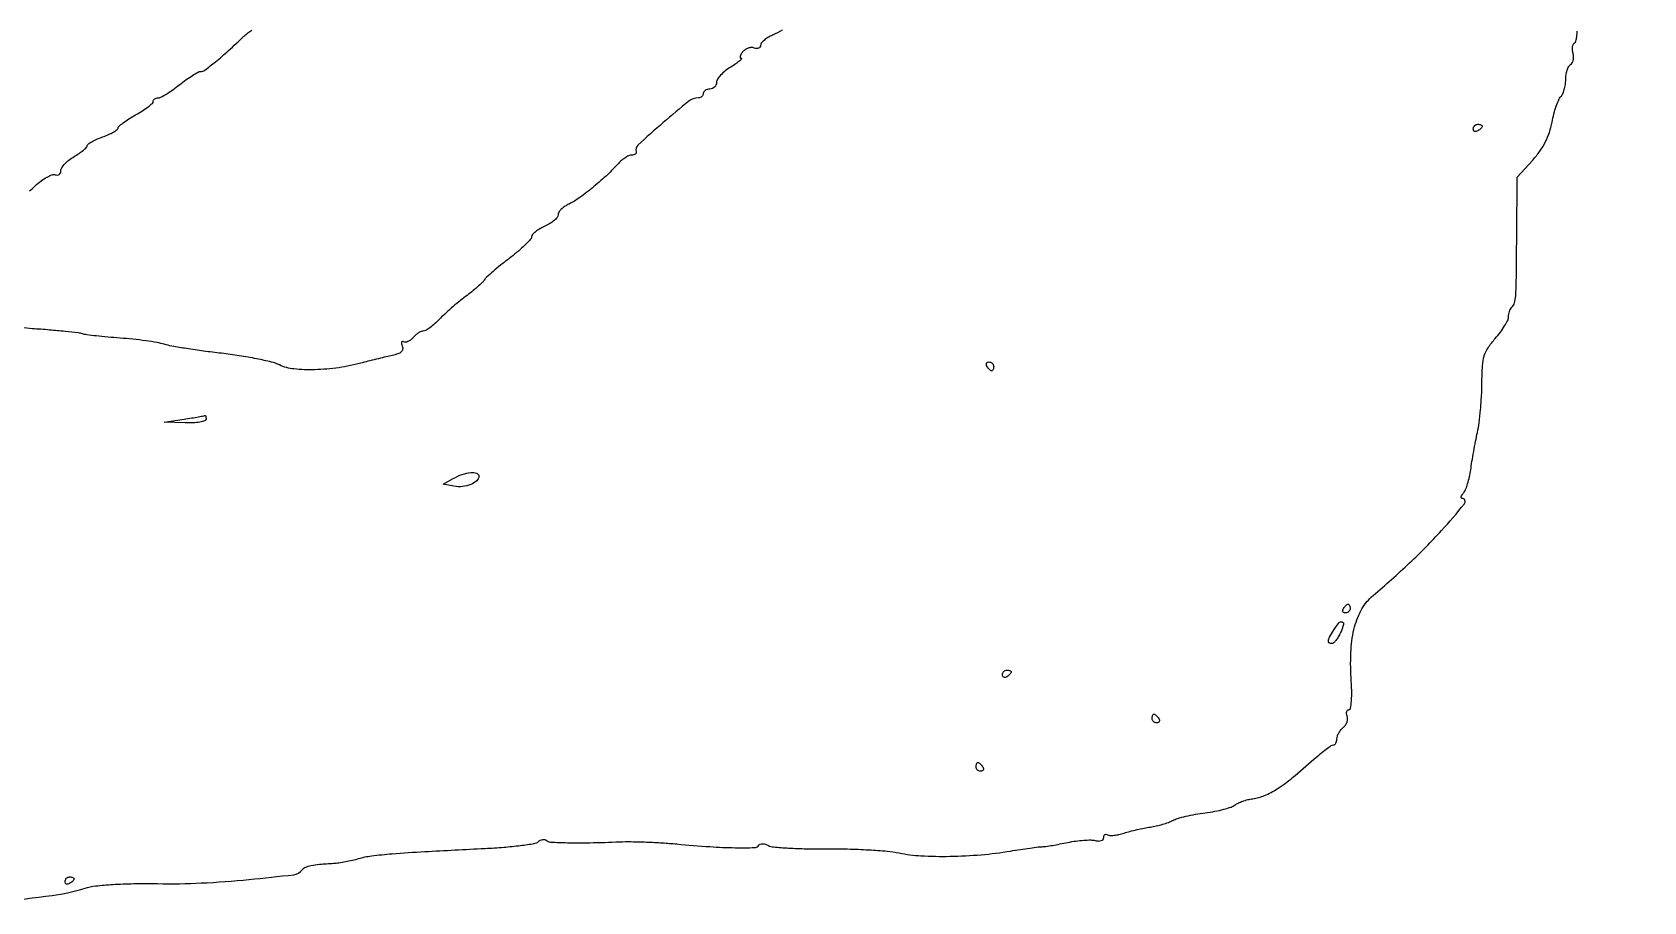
# Model space of a CAD drawing. Extents: x 489 to 2056, y 115 to 2226.
# Drawn here: x 1689.5 to 2055.7, y 123.4 to 320.9 of the extents above; entities that cross this region are included whole.
import ezdxf

# ---------------------------------------------------------------- set-up
doc = ezdxf.new("R2010")
doc.units = 0

msp = doc.modelspace()

# ---------------------------------------------------------------- linework, layer by layer
for points in [[(2042.163247, 334.389133, 0.000036), (2042.278093, 349.321617, 0.000082)], [(1859.950686, 321.386221, -0.02825), (1857.75, 320.259775, 0.031972), (1856.697319, 319.711032, 0.040446), (1855.807813, 319.068866, 0.045226), (1855.183763, 318.43076, 0.172653), (1855, 317.91445, -0.145598), (1854.885484, 317.529528, -0.152634), (1854.580852, 317.27834, -0.118528), (1854.118761, 317.208194, -0.070392), (1853.573113, 317.33357, 0.104173), (1852.938286, 317.435244, 0.06997), (1852.214179, 317.297112, 0.066075), (1851.514418, 316.95027, 0.071608), (1850.950668, 316.440559, 0.03452), (1850.552177, 315.886735, 0.083847), (1850.362586, 315.422066, 0.185159), (1850.40608, 315.12645, 0.269843), (1850.627555, 314.996262, -0.624298), (1850.703694, 314.838773, -0.052347), (1850.289032, 314.411538, -0.025802), (1849.438721, 313.772957, -0.011254), (1848.25, 313.01096, 0.031387), (1847.00608, 312.141037, 0.03723), (1845.954688, 311.166538, 0.040507), (1845.216375, 310.230671, 0.147805), (1845, 309.514698, -0.098046), (1844.885541, 308.936609, -0.097706), (1844.559375, 308.444943, -0.098175), (1844.072436, 308.11569, -0.100039), (1843.5, 308, 0.064853), (1842.926543, 307.925306, 0.082425), (1842.440625, 307.70625, 0.098894), (1842.115568, 307.381354, 0.148195), (1842, 307, -0.107355), (1841.917127, 306.618472, -0.099538), (1841.68225, 306.29375, -0.095786), (1841.331249, 306.076039, -0.0913), (1840.918297, 306, 0.170593), (1838.694153, 305.218405, 0.009262), (1832.895648, 300.389737, 0.007051), (1827.145835, 295.274963, 0.296081), (1826.75, 293.75, -0.18396), (1826.738002, 293.465193, -0.139225), (1826.538911, 293.220313, -0.096879), (1826.16719, 293.05505, -0.056357), (1825.680335, 293, 0.115314), (1825.038382, 292.849953, 0.034229), (1824.161734, 292.339063, 0.032348), (1823.22525, 291.611104, 0.02988), (1822.363773, 290.75, -0.025645), (1819.901095, 288.246357, -0.015296), (1816.736058, 285.516111, -0.014922), (1813.578444, 283.108954, -0.04517), (1811.25, 281.740836, 0.042267), (1810.389135, 281.241707, 0.047602), (1809.660938, 280.622041, 0.05352), (1809.159239, 279.980492, 0.14009), (1809, 279.423303, -0.170672), (1808.798522, 278.850248, -0.045948), (1808.11875, 278.146409, -0.040992), (1807.148343, 277.440324, -0.032603), (1806, 276.839706, 0.02731), (1804.851344, 276.254312, 0.036113), (1803.88125, 275.593301, 0.039227), (1803.191447, 274.95231, 0.188084), (1803, 274.461375, -0.188469), (1802.769615, 273.871884, -0.013626), (1801.525867, 272.595339, -0.017586), (1799.904176, 271.126468, -0.012325), (1797.981673, 269.583947, 0.006677), (1796.006459, 268.03548, 0.008419), (1794.222551, 266.547889, 0.006909), (1792.77034, 265.259417, 0.06469), (1792.231673, 264.62255, -0.058488), (1791.741494, 264.02827, -0.010316), (1790.67521, 263.047546, -0.01105), (1789.369263, 261.945561, -0.00974), (1787.960533, 260.853779, 0.011386), (1786.425743, 259.656191, 0.007814), (1784.738002, 258.231713, 0.007881), (1783.155108, 256.808302, 0.015834), (1781.960533, 255.626966, -0.020724), (1780.935813, 254.633231, -0.02495), (1779.891562, 253.790999, -0.024826), (1778.959126, 253.181182, -0.129268), (1778.372445, 253.017277, 0.097995), (1777.852568, 252.906095, 0.040367), (1777.213107, 252.567684, 0.037942), (1776.565275, 252.082031, 0.039756), (1776.009138, 251.51101, -0.050109), (1775.471578, 250.981411, -0.06401), (1774.879287, 250.618309, -0.077955), (1774.324836, 250.466938, -0.167669), (1773.898148, 250.562948, 0.153385), (1773.61926, 250.633916, 0.314649), (1773.450229, 250.501396, 0.130231), (1773.436794, 250.14049, 0.036169), (1773.602375, 249.59381, -0.12951), (1773.680651, 248.877338, -0.1695), (1773.375947, 248.298538, -0.103776), (1772.621977, 247.842888, -0.032305), (1771.340921, 247.485308, 0.005661), (1769.971194, 247.180543, 0.002468), (1768.159521, 246.746417, 0.002442), (1766.239267, 246.266286, 0.003255), (1764.5, 245.810291, -0.029317), (1759.149531, 244.701735, -0.029953), (1753.744437, 244.236875, -0.031789), (1748.97325, 244.416607, -0.084784), (1745.702147, 245.323224, 0.049992), (1743.853345, 245.976454, 0.010516), (1740.503131, 246.721072, 0.010922), (1736.563282, 247.421049, 0.010155), (1732.5, 247.967481, -0.005093), (1728.451498, 248.470249, -0.005668), (1724.55625, 249.039346, -0.005263), (1721.247815, 249.596828, -0.029385), (1719.5, 250.017542, 0.030667), (1717.887505, 250.401314, 0.00845), (1715.310729, 250.805096, 0.008504), (1712.370019, 251.164246, 0.008794), (1709.451419, 251.41861, -0.004984), (1706.646137, 251.641578, -0.006226), (1704.047005, 251.906918, -0.005108), (1701.874999, 252.178524, -0.047043), (1700.951419, 252.393444, 0.052061), (1699.959489, 252.613825, 0.003296), (1696.988854, 252.935911, 0.004817), (1693.436141, 253.262875, 0.003561), (1689.5, 253.558711, -0.00844), (1679.540703, 254.40505, -0.023724)], [(1681.888696, 123.442936, 0.011212), (1693.997173, 124.796551, 0.041486), (1701.5, 126.448154, -0.046577), (1703.915279, 126.954154, -0.012815), (1707.787938, 127.295039, -0.011761), (1712.557522, 127.479464, -0.007952), (1718, 127.475243, 0.016071), (1727.919995, 127.628625, 0.012258), (1738.753738, 128.411243, 0.005625), (1748.918258, 129.512031, 0.207846), (1750.8872, 130.662977, -0.139197), (1751.588877, 131.210053, -0.046284), (1752.848929, 131.59033, -0.02819), (1754.818771, 131.876438, -0.007407), (1758, 132.109263, 0.021521), (1759.180058, 132.229188, 0.010274), (1760.684615, 132.479506, 0.010164), (1762.248066, 132.805782, 0.014246), (1763.628477, 133.164963, -0.039187), (1766.622689, 133.786617, -0.011549), (1771.289444, 134.270316, -0.006529), (1778.699063, 134.76844, -0.001196), (1792.406822, 135.477442, 0.007864), (1796.671382, 135.755082, 0.011109), (1800.457914, 136.146321, 0.007461), (1803.587017, 136.587596, 0.135241), (1804.498832, 136.99903, -0.055135), (1804.998902, 137.328497, -0.07007), (1805.520847, 137.508733, -0.085249), (1805.983663, 137.519148, -0.160817), (1806.313728, 137.352939, 0.185173), (1807.275811, 136.924222, 0.007676), (1811.108663, 136.779842, 0.010791), (1816.193193, 136.776188, 0.004591), (1823, 136.980765, -0.013199), (1825.636923, 137.014601, -0.005991), (1829.0875, 136.926429, -0.005927), (1832.726417, 136.746584, -0.008088), (1836, 136.49266, 0.006193), (1843.520776, 135.880604, 0.013669), (1849.277047, 135.64169, 0.009623), (1853.656624, 135.664033, 0.253445), (1854.64151, 136.228967, -0.188113), (1854.95053, 136.461623, -0.078817), (1855.476651, 136.523009, -0.062502), (1856.128813, 136.413745, -0.04572), (1856.810688, 136.139639, 0.097467), (1857.984794, 135.80294, 0.006987), (1861.38189, 135.561402, 0.009607), (1865.472015, 135.406745, 0.007103), (1870, 135.386935, -0.008472), (1874.769536, 135.353011, -0.008184), (1879.590625, 135.15802, -0.00813), (1883.828399, 134.847895, -0.029483), (1886.5, 134.448878, 0.038747), (1891.461316, 133.801498, 0.017309), (1898.049909, 133.684982, 0.016857), (1905.1471, 134.044719, 0.020193), (1911.785354, 134.877072, -0.003195), (1914.083282, 135.244909, -0.003773), (1916.261948, 135.562582, -0.003305), (1918.104466, 135.804658, -0.023649), (1919, 135.873512, 0.028104), (1919.841513, 135.945756, 0.005587), (1921.334687, 136.176026, 0.005898), (1923.069349, 136.484481, 0.00546), (1924.841488, 136.841303, -0.017793), (1926.643635, 137.15814, -0.017659), (1928.46829, 137.346995, -0.017819), (1930.072484, 137.398645, -0.063166), (1931.091488, 137.265824, 0.054406), (1931.835934, 137.155539, 0.095046), (1932.450288, 137.249114, 0.134546), (1932.849537, 137.527065, 0.175558), (1933, 137.942386, -0.080738), (1933.066364, 138.350692, -0.159075), (1933.260007, 138.611994, -0.183631), (1933.548131, 138.68689, -0.111629), (1933.885131, 138.570993, 0.135632), (1934.407898, 138.418428, 0.029771), (1935.35181, 138.461111, 0.028911), (1936.473427, 138.645017, 0.024276), (1937.635131, 138.965111, -0.014421), (1938.956782, 139.357451, -0.008243), (1940.572636, 139.758438, -0.008228), (1942.212719, 140.108531, -0.013516), (1943.612139, 140.344171, 0.020667), (1944.94755, 140.588718, 0.015732), (1946.387274, 140.962338, 0.015985), (1947.716733, 141.398978, 0.035539), (1948.689167, 141.833647, -0.051902), (1949.792535, 142.28421, -0.013103), (1951.669867, 142.779141, -0.013228), (1953.85676, 143.234095, -0.013006), (1956.077027, 143.57567, 0.015008), (1958.252958, 143.91935, 0.017199), (1960.306675, 144.380891, 0.016514), (1962.009541, 144.886233, 0.087712), (1962.860589, 145.347283, -0.057606), (1963.567453, 145.78689, -0.024671), (1964.596831, 146.212379, -0.024015), (1965.750276, 146.562373, -0.029104), (1966.860589, 146.774056, 0.066788), (1969.566031, 147.504139, 0.043969), (1972.422574, 149.008897, 0.029611), (1975.917163, 151.567169, 0.009574), (1980.780854, 155.75, -0.01005), (1982.231256, 156.994965, -0.014004), (1983.581204, 158.045312, -0.010375), (1984.734393, 158.855539, -0.149018), (1985.208338, 159, 0.16971), (1985.510376, 159.105558, 0.09447), (1985.767449, 159.404657, 0.075075), (1985.941304, 159.850603, 0.055522), (1986, 160.377555, -0.083957), (1986.103881, 160.991853, -0.043862), (1986.423164, 161.701649, -0.042), (1986.88935, 162.391438, -0.04999), (1987.440559, 162.950668, 0.071608), (1987.95027, 163.514418, 0.066075), (1988.297112, 164.214179, 0.06997), (1988.435244, 164.938286, 0.104173), (1988.33357, 165.573113, -0.058343), (1988.194173, 166.11937, -0.103522), (1988.227925, 166.580852, -0.148994), (1988.424269, 166.883744, -0.176771), (1988.742825, 167, 0.371615), (1989.119786, 167.325059, 0.019819), (1989.303923, 169.023973, 0.021975), (1989.360201, 171.331258, 0.010974), (1989.238993, 174.25, -0.02918), (1989.206348, 180.642122, -0.051814), (1990.027816, 185.838987, -0.064131), (1991.697856, 189.920425, -0.089111), (1994.219721, 192.949777, 0.014465), (2002.528861, 200.352016, 0.018227), (2009.75596, 207.691573, 0.01568), (2014.987124, 213.779256, 0.630196), (2014.403235, 215, -0.330575), (2014.252166, 215.112133, -0.15148), (2014.253967, 215.371684, -0.067516), (2014.446989, 215.779103, -0.028872), (2014.805222, 216.265306, 0.078676), (2015.246955, 217.009474, 0.020347), (2015.710873, 218.329433, 0.020187), (2016.122725, 219.897031, 0.019338), (2016.413665, 221.515306, -0.00639), (2016.696857, 223.364137, -0.003374), (2017.093057, 225.651371, -0.003356), (2017.530133, 227.98717, -0.005177), (2017.942448, 230, 0.021372), (2018.318584, 232.195616, 0.00919), (2018.640621, 235.150716, 0.009074), (2018.868892, 238.314788, 0.011847), (2018.956449, 241.215204, -0.013214), (2019.085058, 245.121457, -0.058184), (2019.486989, 247.387093, -0.075444), (2020.347787, 249.204136, -0.031889), (2022, 251.347219, 0.019294), (2023.148484, 252.761795, 0.022775), (2024.11875, 254.186666, 0.022433), (2024.818748, 255.445692, 0.11616), (2025, 256.215348, -0.045157), (2025.055268, 256.826051, -0.036983), (2025.220313, 257.460654, -0.038371), (2025.462334, 258.025085, -0.076051), (2025.75, 258.416667, 0.128177), (2026.353271, 259.445259, 0.051452), (2026.635603, 261.064172, 0.01442), (2026.7648, 264.212931, 0.000727), (2026.875, 274.497119), (2027, 287.994238), (2030.507742, 291.87689, 0.030357), (2032.106516, 293.878327, 0.035297), (2033.364458, 295.963833, 0.036261), (2034.289595, 298.153805, 0.035645), (2034.894924, 300.466953, -0.016928), (2035.313298, 302.350741, -0.019352), (2035.842919, 304.118452, -0.018862), (2036.402212, 305.571131, -0.095328), (2036.887182, 306.287182, 0.090431), (2037.314907, 306.905691, 0.035902), (2037.67311, 307.878273, 0.034059), (2037.917899, 309.009976, 0.036248), (2038, 310.140983, -0.036472), (2038.080233, 311.239447, -0.04066), (2038.319341, 312.274166, -0.044615), (2038.668932, 313.106719, -0.13341), (2039.087118, 313.553842, 0.127969), (2039.466374, 313.950743, 0.070112), (2039.710007, 314.582409, 0.062485), (2039.788616, 315.340578, 0.058638), (2039.680998, 316.111863, -0.044861), (2039.553646, 316.871439, -0.054015), (2039.576411, 317.594606, -0.063058), (2039.735027, 318.178286, -0.157772), (2040.017588, 318.51087, 0.192937), (2040.320077, 318.920527, 0.032326), (2040.50836, 319.89841, 0.031349), (2040.586572, 321.14006, 0.02323)], [(1688.857154, 284.860179, 0.010774), (1690.177695, 286.015117, -0.02515), (1691.534, 287.134201, -0.033251), (1692.879416, 288.002448, -0.035107), (1694.04598, 288.54656, -0.185238), (1694.739413, 288.546502, 0.106452), (1695.21984, 288.471777, 0.14525), (1695.629703, 288.619664, 0.139666), (1695.903288, 288.973273, 0.095529), (1696, 289.474849, -0.14824), (1696.20097, 290.137807, -0.041761), (1696.88125, 290.992697, -0.038184), (1697.851794, 291.876841, -0.032249), (1699, 292.659071, 0.016574), (1700.149157, 293.390319, 0.023322), (1701.11875, 294.122049, 0.020853), (1701.842972, 294.776487, 0.20122), (1702, 295.15088, -0.245657), (1702.181672, 295.498334, -0.022824), (1703.028125, 296.030917, -0.025238), (1704.159008, 296.598985, -0.017017), (1705.5, 297.13616, 0.017383), (1706.840966, 297.674463, 0.025707), (1707.971875, 298.245946, 0.023525), (1708.816243, 298.782819, 0.244029), (1709, 299.136904, -0.221108), (1709.18234, 299.529077, -0.014889), (1710.175, 300.316474, -0.01916), (1711.467418, 301.205417, -0.013038), (1713, 302.120156, 0.014464), (1714.532449, 303.04075, 0.020947), (1715.825, 303.947554, 0.017347), (1716.806204, 304.754659, 0.21517), (1717, 305.184141, -0.134528), (1717.085252, 305.495262, -0.10043), (1717.324916, 305.760341, -0.087119), (1717.683413, 305.938727, -0.072104), (1718.106096, 306, 0.123345), (1718.738871, 306.158512, 0.014758), (1719.999945, 306.88125, 0.016866), (1721.468615, 307.851175, 0.013117), (1723, 309, -0.011389), (1724.520611, 310.148974, -0.015142), (1725.956488, 311.11875, -0.012404), (1727.182806, 311.852057, -0.129243), (1727.74559, 312, 0.161682), (1728.711012, 312.320563, 0.009979), (1731.129284, 314.20181, 0.013053), (1734.099101, 316.740028, 0.007176), (1737.60524, 319.991013, -0.022508), (1738.487373, 320.760033, -0.025818), (1739.39691, 321.40986, -0.026222)]]:
    msp.add_lwpolyline(points, format="xyb")
for points in [[(2019, 299.559017, -0.151918), (2018.934461, 299.34829, -0.038439), (2018.70625, 299.066025, -0.035638), (2018.382774, 298.768994, -0.029505), (2018, 298.5, -0.082592), (2017.6179, 298.343488, -0.161196), (2017.29375, 298.3746, -0.182303), (2017.078288, 298.586039, -0.108972), (2017, 298.940983, -0.093332), (2017.076123, 299.345238, -0.09642), (2017.29375, 299.688914, -0.099167), (2017.618444, 299.918938, -0.105053), (2018, 300, -0.042167), (2018.382849, 299.967655, -0.061769), (2018.70625, 299.870461, -0.081139), (2018.92554, 299.727648, -0.210953)], [(1908, 245, -0.042167), (1907.967655, 244.617151, -0.061769), (1907.870461, 244.29375, -0.081139), (1907.727648, 244.07446, -0.210953), (1907.559017, 244, -0.151918), (1907.34829, 244.065539, -0.038439), (1907.066025, 244.29375, -0.035638), (1906.768994, 244.617226, -0.029505), (1906.5, 245, -0.082592), (1906.343488, 245.3821, -0.161196), (1906.3746, 245.70625, -0.182303), (1906.586039, 245.921712, -0.108972), (1906.940983, 246, -0.093332), (1907.345238, 245.923877, -0.09642), (1907.688914, 245.70625, -0.099167), (1907.918938, 245.381556, -0.105053)], [(1729, 233, -0.324369), (1728.724264, 232.619686, -0.034794), (1727.604688, 232.337869, -0.032354), (1726.070762, 232.164808, -0.01982), (1724.25, 232.150194), (1719.5, 232.300387), (1724, 233, 0.002255), (1725.74272, 233.278994, 0.003445), (1727.251562, 233.538221, 0.00124), (1728.548267, 233.77353, 0.089991), (1728.75, 233.849806, -0.392333), (1728.845317, 233.829812, -0.082726), (1728.926563, 233.662131, -0.047842), (1728.98228, 233.373201, -0.023727)], [(1791, 220.04969, -0.213258), (1790.527007, 218.991156, -0.08758), (1789.161313, 218.143205, -0.072249), (1787.287157, 217.691157, -0.070445), (1785.344918, 217.784895), (1782.880504, 218.255997), (1785.190252, 219.52995, -0.041903), (1787.231814, 220.442339, -0.061904), (1789.147311, 220.856367, -0.095915), (1790.504097, 220.717461, -0.330704)], [(1989, 190, -0.105053), (1988.918938, 189.618444, -0.099167), (1988.688914, 189.29375, -0.09642), (1988.345238, 189.076123, -0.093332), (1987.940983, 189, -0.108972), (1987.586039, 189.078288, -0.182303), (1987.3746, 189.29375, -0.161196), (1987.343488, 189.6179, -0.082592), (1987.5, 190, -0.029505), (1987.768994, 190.382774, -0.035638), (1988.066025, 190.70625, -0.038439), (1988.34829, 190.934461, -0.151918), (1988.559017, 191, -0.210953), (1988.727648, 190.92554, -0.081139), (1988.870461, 190.70625, -0.061769), (1988.967655, 190.382849, -0.042167)], [(1986.818046, 184.5, -0.025934), (1986.320433, 183.542731, -0.034577), (1985.766975, 182.734375, -0.037004), (1985.235938, 182.156824, -0.190598), (1984.839485, 182, -0.155856), (1984.257385, 182.185965, -0.278012), (1984.063598, 182.631807, -0.092558), (1984.341112, 183.478015, -0.014191), (1985.240547, 185.013569, -0.028949), (1986.439696, 186.707086, -0.312495), (1987.201536, 186.935278, -0.408895), (1987.51337, 186.335945, -0.032757)], [(1912, 175.559017, -0.151918), (1911.934461, 175.34829, -0.038439), (1911.70625, 175.066025, -0.035638), (1911.382774, 174.768994, -0.029505), (1911, 174.5, -0.082592), (1910.6179, 174.343488, -0.161196), (1910.29375, 174.3746, -0.182303), (1910.078288, 174.586039, -0.108972), (1910, 174.940983, -0.093332), (1910.076123, 175.345238, -0.09642), (1910.29375, 175.688914, -0.099167), (1910.618444, 175.918938, -0.105053), (1911, 176, -0.042167), (1911.382849, 175.967655, -0.061769), (1911.70625, 175.870461, -0.081139), (1911.92554, 175.727648, -0.210953)], [(1945.5, 165, -0.082592), (1945.656512, 164.6179, -0.161196), (1945.6254, 164.29375, -0.182303), (1945.413961, 164.078288, -0.108972), (1945.059017, 164, -0.093332), (1944.654762, 164.076123, -0.09642), (1944.311086, 164.29375, -0.099167), (1944.081062, 164.618444, -0.105053), (1944, 165, -0.042167), (1944.032345, 165.382849, -0.061769), (1944.129539, 165.70625, -0.081139), (1944.272352, 165.92554, -0.210953), (1944.440983, 166, -0.151918), (1944.65171, 165.934461, -0.038439), (1944.933975, 165.70625, -0.035638), (1945.231006, 165.382774, -0.029505)], [(1905.5, 154, -0.082592), (1905.656512, 153.6179, -0.161196), (1905.6254, 153.29375, -0.182303), (1905.413961, 153.078288, -0.108972), (1905.059017, 153, -0.093332), (1904.654762, 153.076123, -0.09642), (1904.311086, 153.29375, -0.099167), (1904.081062, 153.618444, -0.105053), (1904, 154, -0.042167), (1904.032345, 154.382849, -0.061769), (1904.129539, 154.70625, -0.081139), (1904.272352, 154.92554, -0.210953), (1904.440983, 155, -0.151918), (1904.65171, 154.934461, -0.038439), (1904.933975, 154.70625, -0.035638), (1905.231006, 154.382774, -0.029505)], [(1699, 128.559017, -0.151918), (1698.934461, 128.34829, -0.038439), (1698.70625, 128.066025, -0.035638), (1698.382774, 127.768994, -0.029505), (1698, 127.5, -0.082592), (1697.6179, 127.343488, -0.161196), (1697.29375, 127.3746, -0.182303), (1697.078288, 127.586039, -0.108972), (1697, 127.940983, -0.093332), (1697.076123, 128.345238, -0.09642), (1697.29375, 128.688914, -0.099167), (1697.618444, 128.918938, -0.105053), (1698, 129, -0.042167), (1698.382849, 128.967655, -0.061769), (1698.70625, 128.870461, -0.081139), (1698.92554, 128.727648, -0.210953)]]:
    msp.add_lwpolyline(points, format="xyb", close=True)

doc.saveas('drawing.dxf')
